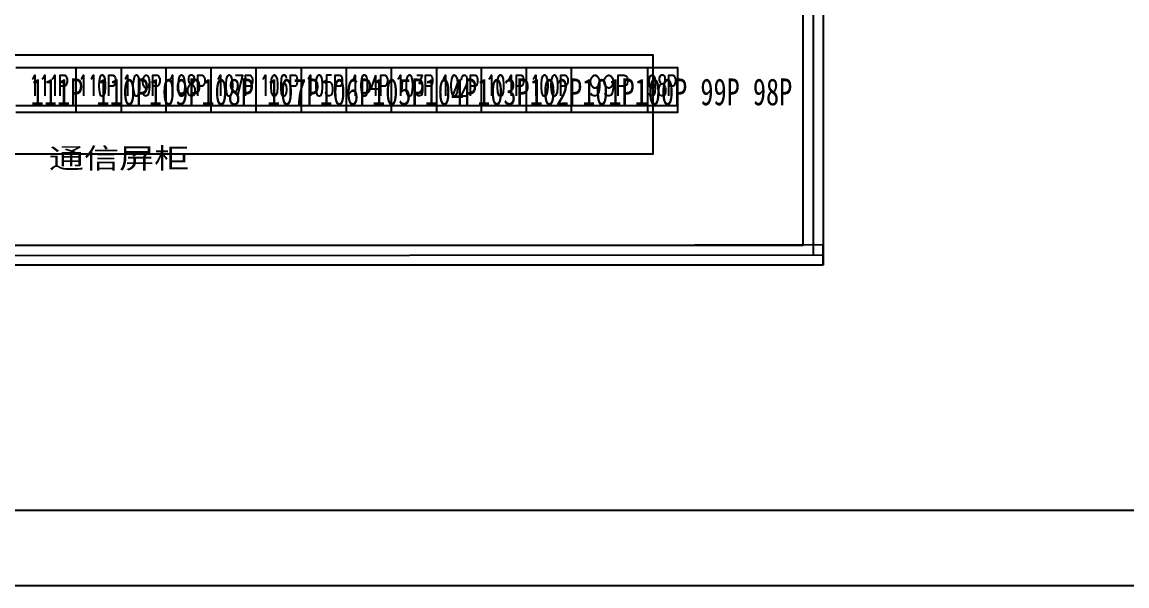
# Model space of a CAD drawing. Header units: metres. Extents: x 17 to 1264, y 17 to 859.
# Drawn here: x 226 to 640.2, y 16.9 to 228.2 of the extents above; entities that cross this region are included whole.
import ezdxf

# ---------------------------------------------------------------- set-up
doc = ezdxf.new("R2010")
doc.units = ezdxf.units.M
for name, color, linetype in [('LINES', 7, 'Continuous'), ('POLYLINES', 4, 'Continuous'), ('RECTS', 7, 'Continuous'), ('TEXTS', 3, 'Continuous')]:
    doc.layers.add(name, color=color, linetype=linetype)

msp = doc.modelspace()

# ---------------------------------------------------------------- linework, layer by layer
at = {"layer": 'LINES'}
for p, q in [((522.57, 343.87), (522.57, 140.83)), ((526.31, 343.87), (526.31, 137.09)), ((526.31, 323.42), (526.31, 213.84)), ((358.55, 208.37), (358.55, 200.59)), ((526.31, 202.32), (526.31, 144.58)), ((471.74, 196.85), (223.63, 196.85)), ((526.31, 140.83), (197.27, 140.54)), ((526.31, 137.09), (196.84, 137.09)), ((87.76, 45.22), (1179.14, 45.22))]:
    msp.add_line(p, q, dxfattribs=at)
at = {"layer": 'POLYLINES'}
for points in [[(197.56, 144.58), (518.83, 144.58), (518.83, 364.9)], [(229.96, 206.78), (230.25, 207.22), (230.83, 208.37), (230.83, 200.59)], [(233.56, 206.78), (233.99, 207.22), (234.57, 208.37), (234.57, 200.59)], [(237.31, 206.78), (237.74, 207.22), (238.31, 208.37), (238.31, 200.59)], [(240.33, 200.59), (240.33, 208.37), (241.91, 208.37), (242.49, 207.94), (242.63, 207.5), (242.92, 206.78), (242.92, 205.78), (242.63, 205.06), (242.49, 204.62), (241.91, 204.19), (240.33, 204.19)], [(248.11, 206.78), (248.54, 207.22), (248.97, 208.37), (248.97, 200.59)], [(251.85, 206.78), (252.14, 207.22), (252.71, 208.37), (252.71, 200.59)], [(255.88, 208.37), (255.31, 207.94), (255.02, 206.78), (254.73, 205.06), (254.73, 203.9), (255.02, 202.03), (255.31, 200.88), (255.88, 200.59), (256.17, 200.59), (256.75, 200.88), (257.18, 202.03), (257.32, 203.9), (257.32, 205.06), (257.18, 206.78), (256.75, 207.94), (256.17, 208.37), (255.88, 208.37)], [(258.47, 200.59), (258.47, 208.37), (260.06, 208.37), (260.63, 207.94), (260.92, 207.5), (261.07, 206.78), (261.07, 205.78), (260.92, 205.06), (260.63, 204.62), (260.06, 204.19), (258.47, 204.19)], [(264.67, 206.78), (264.95, 207.22), (265.53, 208.37), (265.53, 200.59)], [(268.7, 208.37), (268.12, 207.94), (267.83, 206.78), (267.55, 205.06), (267.55, 203.9), (267.83, 202.03), (268.12, 200.88), (268.7, 200.59), (269.13, 200.59), (269.56, 200.88), (269.99, 202.03), (270.14, 203.9), (270.14, 205.06), (269.99, 206.78), (269.56, 207.94), (269.13, 208.37), (268.7, 208.37)], [(273.74, 205.78), (273.45, 204.62), (273.16, 203.9), (272.59, 203.47), (272.44, 203.47), (271.87, 203.9), (271.43, 204.62), (271.29, 205.78), (271.29, 206.06), (271.43, 207.22), (271.87, 207.94), (272.44, 208.37), (272.59, 208.37), (273.16, 207.94), (273.45, 207.22), (273.74, 205.78), (273.74, 203.9), (273.45, 202.03), (273.16, 200.88), (272.59, 200.59), (272.15, 200.59), (271.72, 200.88), (271.43, 201.6)], [(275.03, 200.59), (275.03, 208.37), (276.62, 208.37), (277.19, 207.94), (277.34, 207.5), (277.63, 206.78), (277.63, 205.78), (277.34, 205.06), (277.19, 204.62), (276.62, 204.19), (275.03, 204.19)], [(281.51, 206.78), (281.95, 207.22), (282.38, 208.37), (282.38, 200.59)], [(285.55, 208.37), (284.97, 207.94), (284.68, 206.78), (284.54, 205.06), (284.54, 203.9), (284.68, 202.03), (284.97, 200.88), (285.55, 200.59), (285.98, 200.59), (286.55, 200.88), (286.84, 202.03), (287.13, 203.9), (287.13, 205.06), (286.84, 206.78), (286.55, 207.94), (285.98, 208.37), (285.55, 208.37)], [(289.15, 208.37), (288.57, 207.94), (288.43, 207.22), (288.43, 206.5), (288.57, 205.78), (288.86, 205.34), (289.58, 205.06), (290.15, 204.62), (290.59, 203.9), (290.73, 203.18), (290.73, 202.03), (290.59, 201.31), (290.44, 200.88), (289.87, 200.59), (289.15, 200.59), (288.57, 200.88), (288.43, 201.31), (288.14, 202.03), (288.14, 203.18), (288.43, 203.9), (288.71, 204.62), (289.29, 205.06), (290.01, 205.34), (290.44, 205.78), (290.59, 206.5), (290.59, 207.22), (290.44, 207.94), (289.87, 208.37), (289.15, 208.37)], [(291.88, 200.59), (291.88, 208.37), (293.47, 208.37), (294.04, 207.94), (294.33, 207.5), (294.47, 206.78), (294.47, 205.78), (294.33, 205.06), (294.04, 204.62), (293.47, 204.19), (291.88, 204.19)], [(299.37, 206.78), (299.8, 207.22), (300.38, 208.37), (300.38, 200.59)], [(303.4, 208.37), (302.83, 207.94), (302.54, 206.78), (302.39, 205.06), (302.39, 203.9), (302.54, 202.03), (302.83, 200.88), (303.4, 200.59), (303.83, 200.59), (304.41, 200.88), (304.7, 202.03), (304.99, 203.9), (304.99, 205.06), (304.7, 206.78), (304.41, 207.94), (303.83, 208.37), (303.4, 208.37)], [(305.99, 208.37), (308.59, 208.37), (306.71, 200.59)], [(309.74, 200.59), (309.74, 208.37), (311.32, 208.37), (311.9, 207.94), (312.19, 207.5), (312.33, 206.78), (312.33, 205.78), (312.19, 205.06), (311.9, 204.62), (311.32, 204.19), (309.74, 204.19)], [(316.22, 206.78), (316.65, 207.22), (317.23, 208.37), (317.23, 200.59)], [(320.39, 208.37), (319.82, 207.94), (319.39, 206.78), (319.24, 205.06), (319.24, 203.9), (319.39, 202.03), (319.82, 200.88), (320.39, 200.59), (320.68, 200.59), (321.26, 200.88), (321.69, 202.03), (321.83, 203.9), (321.83, 205.06), (321.69, 206.78), (321.26, 207.94), (320.68, 208.37), (320.39, 208.37)], [(325.15, 207.22), (325, 207.94), (324.43, 208.37), (323.99, 208.37), (323.42, 207.94), (323.13, 206.78), (322.99, 205.06), (322.99, 203.18), (323.13, 201.6), (323.42, 200.88), (323.99, 200.59), (324.28, 200.59), (324.71, 200.88), (325.15, 201.6), (325.29, 202.75), (325.29, 203.18), (325.15, 204.19), (324.71, 205.06), (324.28, 205.34), (323.99, 205.34), (323.42, 205.06), (323.13, 204.19), (322.99, 203.18)], [(326.59, 200.59), (326.59, 208.37), (328.31, 208.37), (328.89, 207.94), (329.03, 207.5), (329.18, 206.78), (329.18, 205.78), (329.03, 205.06), (328.89, 204.62), (328.31, 204.19), (326.59, 204.19)], [(333.21, 206.78), (333.5, 207.22), (334.07, 208.37), (334.07, 200.59)], [(337.24, 208.37), (336.67, 207.94), (336.23, 206.78), (336.09, 205.06), (336.09, 203.9), (336.23, 202.03), (336.67, 200.88), (337.24, 200.59), (337.53, 200.59), (338.11, 200.88), (338.54, 202.03), (338.68, 203.9), (338.68, 205.06), (338.54, 206.78), (338.11, 207.94), (337.53, 208.37), (337.24, 208.37)], [(341.99, 208.37), (340.12, 208.37), (339.98, 205.06), (340.12, 205.34), (340.7, 205.78), (341.27, 205.78), (341.85, 205.34), (342.28, 204.62), (342.43, 203.47), (342.43, 202.75), (342.28, 201.6), (341.85, 200.88), (341.27, 200.59), (340.7, 200.59), (340.12, 200.88), (339.98, 201.31), (339.83, 202.03)], [(343.43, 200.59), (343.43, 208.37), (345.16, 208.37), (345.74, 207.94), (345.88, 207.5), (346.03, 206.78), (346.03, 205.78), (345.88, 205.06), (345.74, 204.62), (345.16, 204.19), (343.43, 204.19)], [(350.06, 206.78), (350.49, 207.22), (350.92, 208.37), (350.92, 200.59)], [(354.09, 208.37), (353.51, 207.94), (353.23, 206.78), (352.94, 205.06), (352.94, 203.9), (353.23, 202.03), (353.51, 200.88), (354.09, 200.59), (354.52, 200.59), (355.1, 200.88), (355.39, 202.03), (355.53, 203.9), (355.53, 205.06), (355.39, 206.78), (355.1, 207.94), (354.52, 208.37), (354.09, 208.37)], [(358.55, 208.37), (356.68, 203.18), (359.42, 203.18)], [(360.43, 200.59), (360.43, 208.37), (362.01, 208.37), (362.59, 207.94), (362.73, 207.5), (363.02, 206.78), (363.02, 205.78), (362.73, 205.06), (362.59, 204.62), (362.01, 204.19), (360.43, 204.19)], [(366.91, 206.78), (367.34, 207.22), (367.91, 208.37), (367.91, 200.59)], [(370.94, 208.37), (370.51, 207.94), (370.07, 206.78), (369.93, 205.06), (369.93, 203.9), (370.07, 202.03), (370.51, 200.88), (370.94, 200.59), (371.37, 200.59), (371.95, 200.88), (372.23, 202.03), (372.52, 203.9), (372.52, 205.06), (372.23, 206.78), (371.95, 207.94), (371.37, 208.37), (370.94, 208.37)], [(373.96, 208.37), (375.98, 208.37), (374.83, 205.34), (375.4, 205.34), (375.83, 205.06), (375.98, 204.62), (376.12, 203.47), (376.12, 202.75), (375.98, 201.6), (375.69, 200.88), (375.11, 200.59), (374.54, 200.59), (373.96, 200.88), (373.82, 201.31), (373.53, 202.03)], [(377.27, 200.59), (377.27, 208.37), (379, 208.37), (379.43, 207.94), (379.72, 207.5), (379.87, 206.78), (379.87, 205.78), (379.72, 205.06), (379.43, 204.62), (379, 204.19), (377.27, 204.19)], [(383.9, 206.78), (384.19, 207.22), (384.76, 208.37), (384.76, 200.59)], [(387.93, 208.37), (387.35, 207.94), (386.92, 206.78), (386.78, 205.06), (386.78, 203.9), (386.92, 202.03), (387.35, 200.88), (387.93, 200.59), (388.22, 200.59), (388.79, 200.88), (389.23, 202.03), (389.37, 203.9), (389.37, 205.06), (389.23, 206.78), (388.79, 207.94), (388.22, 208.37), (387.93, 208.37)], [(390.67, 206.5), (390.67, 206.78), (390.81, 207.5), (391.1, 207.94), (391.39, 208.37), (392.11, 208.37), (392.54, 207.94), (392.68, 207.5), (392.83, 206.78), (392.83, 206.06), (392.68, 205.34), (392.39, 204.19), (390.52, 200.59), (393.11, 200.59)], [(394.12, 200.59), (394.12, 208.37), (395.85, 208.37), (396.43, 207.94), (396.57, 207.5), (396.71, 206.78), (396.71, 205.78), (396.57, 205.06), (396.43, 204.62), (395.85, 204.19), (394.12, 204.19)], [(401.03, 206.78), (401.47, 207.22), (402.04, 208.37), (402.04, 200.59)], [(405.21, 208.37), (404.63, 207.94), (404.2, 206.78), (404.06, 205.06), (404.06, 203.9), (404.2, 202.03), (404.63, 200.88), (405.21, 200.59), (405.5, 200.59), (406.07, 200.88), (406.51, 202.03), (406.65, 203.9), (406.65, 205.06), (406.51, 206.78), (406.07, 207.94), (405.5, 208.37), (405.21, 208.37)], [(408.52, 206.78), (408.81, 207.22), (409.39, 208.37), (409.39, 200.59)], [(411.4, 200.59), (411.4, 208.37), (413.13, 208.37), (413.71, 207.94), (413.85, 207.5), (413.99, 206.78), (413.99, 205.78), (413.85, 205.06), (413.71, 204.62), (413.13, 204.19), (411.4, 204.19)], [(417.59, 206.78), (418.03, 207.22), (418.6, 208.37), (418.6, 200.59)], [(421.63, 208.37), (421.05, 207.94), (420.76, 206.78), (420.62, 205.06), (420.62, 203.9), (420.76, 202.03), (421.05, 200.88), (421.63, 200.59), (422.06, 200.59), (422.63, 200.88), (422.92, 202.03), (423.21, 203.9), (423.21, 205.06), (422.92, 206.78), (422.63, 207.94), (422.06, 208.37), (421.63, 208.37)], [(425.37, 208.37), (424.79, 207.94), (424.51, 206.78), (424.22, 205.06), (424.22, 203.9), (424.51, 202.03), (424.79, 200.88), (425.37, 200.59), (425.8, 200.59), (426.23, 200.88), (426.67, 202.03), (426.81, 203.9), (426.81, 205.06), (426.67, 206.78), (426.23, 207.94), (425.8, 208.37), (425.37, 208.37)], [(427.96, 200.59), (427.96, 208.37), (429.55, 208.37), (430.12, 207.94), (430.41, 207.5), (430.55, 206.78), (430.55, 205.78), (430.41, 205.06), (430.12, 204.62), (429.55, 204.19), (427.96, 204.19)], [(442.51, 205.78), (442.22, 204.62), (441.64, 203.9), (440.92, 203.47), (440.63, 203.47), (439.91, 203.9), (439.34, 204.62), (439.05, 205.78), (439.05, 206.06), (439.34, 207.22), (439.91, 207.94), (440.63, 208.37), (440.92, 208.37), (441.64, 207.94), (442.22, 207.22), (442.51, 205.78), (442.51, 203.9), (442.22, 202.03), (441.64, 200.88), (440.92, 200.59), (440.35, 200.59), (439.63, 200.88), (439.34, 201.6)], [(447.69, 205.78), (447.4, 204.62), (446.83, 203.9), (446.11, 203.47), (445.82, 203.47), (445.1, 203.9), (444.52, 204.62), (444.23, 205.78), (444.23, 206.06), (444.52, 207.22), (445.1, 207.94), (445.82, 208.37), (446.11, 208.37), (446.83, 207.94), (447.4, 207.22), (447.69, 205.78), (447.69, 203.9), (447.4, 202.03), (446.83, 200.88), (446.11, 200.59), (445.53, 200.59), (444.81, 200.88), (444.52, 201.6)], [(449.42, 200.59), (449.42, 208.37), (451.72, 208.37), (452.59, 207.94), (452.87, 207.5), (453.02, 206.78), (453.02, 205.78), (452.87, 205.06), (452.59, 204.62), (451.72, 204.19), (449.42, 204.19)], [(463.39, 205.78), (463.24, 204.62), (462.81, 203.9), (462.38, 203.47), (462.09, 203.47), (461.51, 203.9), (461.23, 204.62), (461.08, 205.78), (461.08, 206.06), (461.23, 207.22), (461.51, 207.94), (462.09, 208.37), (462.38, 208.37), (462.81, 207.94), (463.24, 207.22), (463.39, 205.78), (463.39, 203.9), (463.24, 202.03), (462.81, 200.88), (462.38, 200.59), (461.95, 200.59), (461.37, 200.88), (461.23, 201.6)], [(465.69, 208.37), (465.11, 207.94), (464.83, 207.22), (464.83, 206.5), (465.11, 205.78), (465.4, 205.34), (466.12, 205.06), (466.7, 204.62), (467.13, 203.9), (467.27, 203.18), (467.27, 202.03), (467.13, 201.31), (466.99, 200.88), (466.41, 200.59), (465.69, 200.59), (465.11, 200.88), (464.83, 201.31), (464.68, 202.03), (464.68, 203.18), (464.83, 203.9), (465.26, 204.62), (465.83, 205.06), (466.55, 205.34), (466.99, 205.78), (467.13, 206.5), (467.13, 207.22), (466.99, 207.94), (466.41, 208.37), (465.69, 208.37)], [(468.43, 200.59), (468.43, 208.37), (470.01, 208.37), (470.59, 207.94), (470.73, 207.5), (471.02, 206.78), (471.02, 205.78), (470.73, 205.06), (470.59, 204.62), (470.01, 204.19), (468.43, 204.19)], [(526.31, 137.09), (526.31, 144.72), (478.07, 144.58)]]:
    msp.add_lwpolyline(points, dxfattribs=at)
at = {"layer": 'RECTS'}
for points in [[(16.84, 858.82), (1207.43, 858.82), (1207.43, 16.85), (16.84, 16.85)], [(220.17, 216), (462.52, 216), (462.52, 178.7), (220.17, 178.7)], [(223.63, 211.25), (246.09, 211.25), (246.09, 194.4), (223.63, 194.4)], [(246.09, 211.25), (263.08, 211.25), (263.08, 194.4), (246.09, 194.4)], [(263.08, 211.25), (279.93, 211.25), (279.93, 194.4), (263.08, 194.4)], [(279.93, 211.25), (296.78, 211.25), (296.78, 194.4), (279.93, 194.4)], [(296.78, 211.25), (313.63, 211.25), (313.63, 194.4), (296.78, 194.4)], [(313.63, 211.25), (330.62, 211.25), (330.62, 194.4), (313.63, 194.4)], [(330.62, 211.25), (347.47, 211.25), (347.47, 194.4), (330.62, 194.4)], [(347.47, 211.25), (364.31, 211.25), (364.31, 194.4), (347.47, 194.4)], [(364.31, 211.25), (381.31, 211.25), (381.31, 194.4), (364.31, 194.4)], [(381.31, 211.25), (398.15, 211.25), (398.15, 194.4), (381.31, 194.4)], [(398.15, 211.25), (415, 211.25), (415, 194.4), (398.15, 194.4)], [(415, 211.25), (431.85, 211.25), (431.85, 194.4), (415, 194.4)], [(431.85, 211.25), (460.51, 211.25), (460.51, 194.4), (431.85, 194.4)], [(460.51, 211.25), (471.74, 211.25), (471.74, 194.4), (460.51, 194.4)]]:
    msp.add_lwpolyline(points, dxfattribs=at)

# ---------------------------------------------------------------- texts
at = {"layer": 'TEXTS'}
for s, height, width, p in [('111P 110P109P108P 107P106P105P104P103P102P101P100P 99P 98P', 10.06, 0.719268, (229.24, 197.06)), ('通信屏柜', 7.6, 1.333333, (236.01, 173.39))]:
    msp.add_text(s, height=height, dxfattribs=dict(at, width=width)).set_placement(p)

doc.saveas('drawing.dxf')
